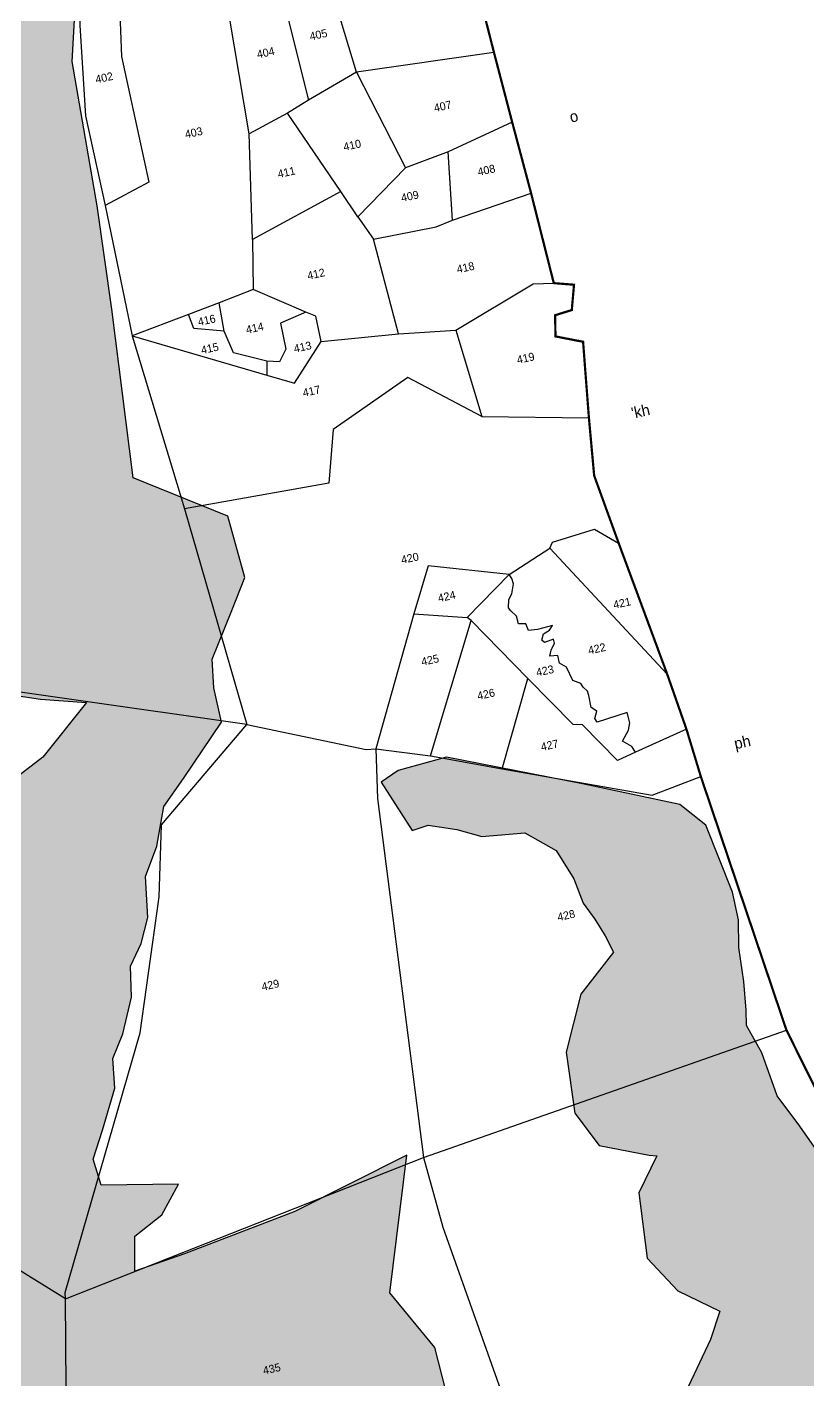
# Model space of a CAD drawing. Header units: metres. Extents: x 282146 to 284989, y 2016198 to 2020938.
# Drawn here: x 283283 to 284018, y 2017945 to 2019219 of the extents above; entities that cross this region are included whole.
import ezdxf
from ezdxf.enums import TextEntityAlignment as Align

# ---------------------------------------------------------------- set-up
doc = ezdxf.new("R2010")
doc.units = ezdxf.units.M
doc.header["$MEASUREMENT"] = 0
for name, color, linetype in [('POLY_HATCH', 12, 'Continuous'), ('POLY_PARCEL', 6, 'Continuous'), ('TEXT_MAPOUT', 7, 'Continuous'), ('TEXT_PARCEL', 7, 'Continuous'), ('V_BOUND_LINE', 7, 'Continuous')]:
    doc.layers.add(name, color=color, linetype=linetype)
doc.styles.add('TEXT_MAP', font='', dxfattribs={"height": 1.8})
doc.styles.get('TEXT_MAP').set_extended_font_data('Kruti Dev 050')
pattern_1 = [(12.37531, (282698.511, 2015839.8285), (3.7931513, 5.925559), [4.97495, -4.97495]), (102.37531, (282703.3703, 2015840.8947), (-5.925559, 3.7931513), [4.97495, -4.97495])]

# ---------------------------------------------------------------- blocks, each defined once
blk = doc.blocks.new('5647')
at = {"layer": 'POLY_HATCH'}
h = blk.add_hatch(dxfattribs=at)
h.set_pattern_fill('ZIGZAG', color=256, scale=39.799596, angle=12.3753, style=0)
h.set_pattern_definition(pattern_1)
h.paths.add_polyline_path([(283310.6, 2019450.3), (283319.3, 2019584.5), (283329.1, 2019626.8), (283330, 2019732.3), (283333.4, 2019767.5), (283086.1, 2019819.5), (283082.3, 2019785.2), (283034.5, 2019760.7), (283017.2, 2019754.7), (283020.3, 2019724.9), (282919.7, 2019634.8), (282869.4, 2019550.5), (282870.7, 2019480.2), (282893.6, 2019427.8), (282944.2, 2019374.5), (282925, 2019296.8), (283012.1, 2019205.3), (283080.3, 2019096.7), (283314, 2019111.7), (283297, 2019210.1)])
h = blk.add_hatch(dxfattribs=at)
h.set_pattern_fill('ZIGZAG', color=256, scale=39.799596, angle=12.3753, style=0)
h.set_pattern_definition(pattern_1)
h.paths.add_polyline_path([(283332.6, 2018988.3), (283319.4, 2019080.7), (283314, 2019111.7), (283080.3, 2019096.7), (283112.7, 2019045), (283119.5, 2018699.7), (283150.7, 2018656.9), (283268.8, 2018639.2), (283309.7, 2018636), (283270.6, 2018587.3), (283204.2, 2018536.1), (283151.8, 2018512.4), (283082.7, 2018508.2), (283075.9, 2018471.8), (283148.6, 2018470.3), (283220.2, 2018486), (283227.7, 2018495.5), (283180.9, 2018263.7), (283239.7, 2018237.5), (283217.1, 2018193.1), (283214.8, 2018178.6), (283319.7, 2018214.6), (283315.8, 2018227.4), (283324.2, 2018253.3), (283335, 2018290.8), (283333.2, 2018317.5), (283342.4, 2018339.5), (283350.2, 2018372.4), (283349.1, 2018400.2), (283358.8, 2018420.3), (283364.7, 2018443.7), (283362.6, 2018480.4), (283372.7, 2018507.6), (283379, 2018543.1), (283396.6, 2018568), (283430.6, 2018618.6), (283423.9, 2018649.2), (283422.3, 2018674.9), (283439.9, 2018718.4), (283451.4, 2018748), (283436.4, 2018802.9), (283351.6, 2018837.4)])
h = blk.add_hatch(dxfattribs=at)
h.set_pattern_fill('ZIGZAG', color=256, scale=39.799596, angle=12.3753, style=0)
h.set_pattern_definition(pattern_1)
h.paths.add_polyline_path([(283983.7, 2018170.1), (283971.8, 2018208.7), (283965.5, 2018232), (283948.1, 2018256.7), (283927.8, 2018283.8), (283914.2, 2018322.5), (283900.2, 2018346.9), (283900.1, 2018360.6), (283897.9, 2018386.3), (283893.5, 2018416.8), (283893.3, 2018441.4), (283887.9, 2018466.1), (283863.9, 2018526.3), (283840.6, 2018544.6), (283753.6, 2018563.3), (283631.8, 2018587.1), (283588.7, 2018575.2), (283573.6, 2018564.7), (283601.1, 2018521.5), (283615.6, 2018526.4), (283641.2, 2018522.4), (283663.6, 2018516), (283701.9, 2018519.5), (283730.1, 2018503.5), (283745.8, 2018478.1), (283754.2, 2018456.5), (283764.6, 2018442), (283773.8, 2018427.2), (283781.3, 2018412.6), (283752.2, 2018375), (283738.9, 2018323.1), (283746.7, 2018268.4), (283768.6, 2018239.5), (283813.2, 2018230.7), (283820.2, 2018230.1), (283804, 2018197.2), (283811.4, 2018138.7), (283838.9, 2018109.3), (283876.5, 2018091.1), (283868.2, 2018065.9), (283848.5, 2018024), (283849.4, 2017987), (283869.1, 2017960.1), (283927.6, 2017972.9), (283960.9, 2017977.2), (283953.6, 2017928.8), (283967.3, 2017893.3), (284005.9, 2017882.2), (283997.6, 2017826.9), (284002.4, 2017785.9), (284039, 2017739.3), (284045.2, 2017719.6), (284040.7, 2017663.4), (284058, 2017628.4), (284065.5, 2017621.6), (284108.4, 2017617.8), (284144.3, 2017609.3), (284208, 2017899.7), (284174.5, 2017941.2), (284149.3, 2017947.5), (284114.7, 2017964.5), (284086.3, 2017981.8), (284068.9, 2017995.7), (284063, 2018020.1), (284053.9, 2018063.9), (284038.4, 2018074.8), (284019, 2018090), (284008.9, 2018110.1), (284004.6, 2018132.1), (283999.1, 2018146.6)])
h = blk.add_hatch(dxfattribs=at)
h.set_pattern_fill('ZIGZAG', color=256, scale=39.799596, angle=12.3753, style=0)
h.set_pattern_definition(pattern_1)
h.paths.add_polyline_path([(283621.5, 2018058.7), (283581.2, 2018107.6), (283596.4, 2018230.7), (283496.1, 2018180.5), (283397.4, 2018142.5), (283352.9, 2018127.1), (283353.1, 2018158.2), (283377.1, 2018177.5), (283392, 2018205), (283323, 2018203.9), (283319.7, 2018214.6), (283214.8, 2018178.6), (283211.7, 2018159.5), (283172.4, 2018126.9), (283145.9, 2018054.9), (283111.9, 2018023.5), (283119.2, 2017964.6), (283147.9, 2017917.3), (283164.7, 2017853.4), (283228.7, 2017857.6), (283301.7, 2017852.5), (283366.8, 2017773.8), (283423.3, 2017773.5), (283508.7, 2017737.3), (283532.7, 2017738.9), (283598.6, 2017721), (283646.9, 2017693.5), (283678.6, 2017690.6), (283726.1, 2017660.2), (283748.3, 2017642.5), (283769.4, 2017642.9), (283849.3, 2017625.3), (283917.1, 2017612), (283911.5, 2017637.5), (283814.6, 2017693.7), (283722.8, 2017720), (283700.1, 2017753.1), (283660.5, 2017747.2), (283611.4, 2017771.7), (283559.6, 2017770.2), (283517.7, 2017787.7), (283455.1, 2017803.6), (283448.8, 2017864.2), (283500.8, 2017895.6), (283555.8, 2017889.4), (283608, 2017940.3), (283631.4, 2018020.1)])
for points in [[(283012.1, 2019205.3), (283112.7, 2019045), (283119.5, 2018699.7), (283150.7, 2018656.9), (283268.8, 2018639.2), (283309.7, 2018636), (283270.6, 2018587.3), (283204.2, 2018536.1), (283151.8, 2018512.4), (283082.7, 2018508.2), (283075.9, 2018471.8), (283148.6, 2018470.3), (283220.2, 2018486), (283227.7, 2018495.5), (283180.9, 2018263.7), (283239.7, 2018237.5), (283217.1, 2018193.1), (283211.7, 2018159.5), (283172.4, 2018126.9), (283145.9, 2018054.9), (283111.9, 2018023.5)], [(283631.4, 2018020.1), (283621.5, 2018058.7), (283581.2, 2018107.6), (283596.4, 2018230.7), (283496.1, 2018180.5), (283397.4, 2018142.5), (283352.9, 2018127.1), (283353.1, 2018158.2), (283377.1, 2018177.5), (283392, 2018205), (283323, 2018203.9), (283315.8, 2018227.4), (283324.2, 2018253.3), (283335, 2018290.8), (283333.2, 2018317.5), (283342.4, 2018339.5), (283350.2, 2018372.4), (283349.1, 2018400.2), (283358.8, 2018420.3), (283364.7, 2018443.7), (283362.6, 2018480.4), (283372.7, 2018507.6), (283379, 2018543.1), (283396.6, 2018568), (283430.6, 2018618.6), (283423.9, 2018649.2), (283422.3, 2018674.9), (283439.9, 2018718.4), (283451.4, 2018748), (283436.4, 2018802.9), (283351.6, 2018837.4), (283332.6, 2018988.3), (283319.4, 2019080.7), (283297, 2019210.1), (283310.6, 2019450.3)], [(283887.9, 2018466.1), (283863.9, 2018526.3), (283840.6, 2018544.6), (283753.6, 2018563.3), (283631.8, 2018587.1), (283588.7, 2018575.2), (283573.6, 2018564.7), (283601.1, 2018521.5), (283615.6, 2018526.4), (283641.2, 2018522.4), (283663.6, 2018516), (283701.9, 2018519.5), (283730.1, 2018503.5), (283745.8, 2018478.1), (283754.2, 2018456.5), (283764.6, 2018442), (283773.8, 2018427.2), (283781.3, 2018412.6), (283752.2, 2018375), (283738.9, 2018323.1), (283746.7, 2018268.4), (283768.6, 2018239.5), (283813.2, 2018230.7), (283820.2, 2018230.1), (283804, 2018197.2), (283811.4, 2018138.7), (283838.9, 2018109.3), (283876.5, 2018091.1), (283868.2, 2018065.9), (283848.5, 2018024)], [(284063, 2018020.1), (284053.9, 2018063.9), (284038.4, 2018074.8), (284019, 2018090), (284008.9, 2018110.1), (284004.6, 2018132.1), (283999.1, 2018146.6), (283983.7, 2018170.1), (283971.8, 2018208.7), (283965.5, 2018232), (283948.1, 2018256.7), (283927.8, 2018283.8), (283914.2, 2018322.5), (283900.2, 2018346.9), (283900.1, 2018360.6), (283897.9, 2018386.3), (283893.5, 2018416.8), (283893.3, 2018441.4), (283887.9, 2018466.1)]]:
    blk.add_lwpolyline(points, dxfattribs=at)
at = {"layer": 'POLY_PARCEL'}
for points in [[(283302.8, 2019303.6), (283303.9, 2019242.2), (283308.9, 2019161.3), (283326.5, 2019081)], [(283354.9, 2019295.3), (283337.9, 2019299.2), (283341.1, 2019214.6), (283365.7, 2019101.9), (283326.5, 2019081)], [(283455.4, 2019145.1), (283433, 2019278.3)], [(283482.5, 2019279.1), (283508.4, 2019175.4)], [(283551.4, 2019200.3), (283526.2, 2019284.5)], [(283674.5, 2019218), (283551.4, 2019200.3)], [(283551.4, 2019200.3), (283508.4, 2019175.4)], [(283551.4, 2019200.3), (283595.3, 2019114.7)], [(283508.4, 2019175.4), (283489.7, 2019163.7)], [(283489.7, 2019163.7), (283455.4, 2019145.1)], [(283537.5, 2019093.5), (283489.7, 2019163.7)], [(283690.8, 2019155.6), (283633.6, 2019129.1)], [(283458.3, 2019050.6), (283455.4, 2019145.1)], [(283633.6, 2019129.1), (283595.3, 2019114.7)], [(283637.4, 2019067.8), (283633.6, 2019129.1)], [(283595.3, 2019114.7), (283552.8, 2019071)], [(283537.5, 2019093.5), (283458.3, 2019050.6)], [(283552.8, 2019071), (283537.5, 2019093.5)], [(283637.4, 2019067.8), (283707.7, 2019092)], [(283326.5, 2019081), (283350.7, 2018964.3)], [(283552.8, 2019071), (283566.8, 2019050.8)], [(283566.8, 2019050.8), (283622.8, 2019062), (283637.4, 2019067.8)], [(283458.3, 2019050.6), (283458.9, 2019005.7)], [(283588.9, 2018966.2), (283566.8, 2019050.8)], [(283640.4, 2018969.4), (283709.5, 2019010.9), (283728, 2019011.5)], [(283458.9, 2019005.7), (283428.5, 2018994)], [(283506.2, 2018985.6), (283458.9, 2019005.7)], [(283428.5, 2018994), (283401.2, 2018983.6)], [(283433, 2018968.4), (283428.5, 2018994)], [(283401.2, 2018983.6), (283350.7, 2018964.3)], [(283433, 2018968.4), (283405.8, 2018970.8), (283401.2, 2018983.6)], [(283506.2, 2018985.6), (283483.5, 2018975.8), (283488.3, 2018952.4), (283482.6, 2018941.2), (283471.1, 2018941.6)], [(283519.7, 2018959.3), (283515.1, 2018982), (283506.2, 2018985.6)], [(283350.7, 2018964.3), (283471.2, 2018929.1)], [(283350.7, 2018964.3), (283397.5, 2018809.6)], [(283471.1, 2018941.6), (283441.3, 2018949.1), (283433, 2018968.4)], [(283519.7, 2018959.3), (283588.9, 2018966.2)], [(283588.9, 2018966.2), (283640.4, 2018969.4)], [(283640.4, 2018969.4), (283663.6, 2018892.2)], [(283471.2, 2018929.1), (283496.1, 2018922), (283519.7, 2018959.3)], [(283471.1, 2018941.6), (283471.2, 2018929.1)], [(283663.6, 2018892.2), (283597.4, 2018926.9), (283530.5, 2018880.4), (283526.6, 2018832.6), (283397.5, 2018809.6)], [(283663.6, 2018892.2), (283759.4, 2018891)], [(283397.5, 2018809.6), (283453.3, 2018616.3)], [(283724.5, 2018774.3), (283726.8, 2018779.6), (283764.4, 2018791.3), (283786, 2018778.8)], [(283688, 2018750.8), (283724.5, 2018774.3)], [(283724.5, 2018774.3), (283829.4, 2018661.5)], [(283688, 2018750.8), (283615.6, 2018758.5), (283602.8, 2018715.6), (283568.6, 2018594.5)], [(283653.9, 2018709.6), (283650.4, 2018712.3), (283688, 2018750.8)], [(283801, 2018591.5), (283797.8, 2018596.7), (283789.4, 2018601.3), (283794.9, 2018611.3), (283795.9, 2018618), (283793.6, 2018627.1), (283766.9, 2018618.5), (283764.8, 2018621.8), (283766.6, 2018628.4), (283761.3, 2018631.5), (283759.2, 2018642.3), (283758.1, 2018646.3), (283754.1, 2018649.9), (283752.3, 2018653), (283745.1, 2018655.7), (283739.2, 2018667.8), (283733.1, 2018671.3), (283731.6, 2018678.1), (283724.5, 2018677.4), (283725.7, 2018682.8), (283728.6, 2018689.1), (283727.8, 2018692.7), (283719.6, 2018689.8), (283717.3, 2018692), (283718.8, 2018697.4), (283724.2, 2018700.7), (283726.7, 2018705), (283713.3, 2018701.5), (283705.2, 2018700.5), (283702.9, 2018706.4), (283696.5, 2018706.4), (283694.6, 2018713.5), (283689.6, 2018718.2), (283687.4, 2018720.9), (283687.6, 2018728.2), (283690.3, 2018733.3), (283691.8, 2018742.2), (283690.5, 2018747), (283688, 2018750.8)], [(283602.8, 2018715.6), (283650.4, 2018712.3)], [(283617.5, 2018588.4), (283653.9, 2018709.6)], [(283704.7, 2018657.7), (283653.9, 2018709.6)], [(283453.3, 2018616.3), (283141.3, 2018660.8)], [(283681.8, 2018576.8), (283704.7, 2018657.7)], [(283801, 2018591.5), (283785, 2018584.2), (283753.7, 2018616.1), (283745.3, 2018616.4), (283704.7, 2018657.7)], [(283290.9, 2018102.3), (283290.7, 2018108), (283357.8, 2018340.3), (283374.7, 2018462.1), (283376.8, 2018526.7), (283453.3, 2018616.3)], [(283453.3, 2018616.3), (283560.1, 2018594), (283568.6, 2018594.5)], [(283846.6, 2018612.3), (283801, 2018591.5)], [(283568.6, 2018594.5), (283570.1, 2018550), (283611.2, 2018228.6)], [(283568.6, 2018594.5), (283617.5, 2018588.4)], [(283617.5, 2018588.4), (283681.8, 2018576.8)], [(283681.8, 2018576.8), (283816.1, 2018553.1), (283859.5, 2018569.8)], [(283611.2, 2018228.6), (283936.1, 2018342.7)], [(283290.9, 2018102.3), (283611.2, 2018228.6)], [(283611.2, 2018228.6), (283628.6, 2018166.3), (283712.5, 2017930.3)], [(283290.9, 2018102.3), (283123.6, 2018205.7)], [(283292.2, 2017943.6), (283290.9, 2018102.3)]]:
    blk.add_lwpolyline(points, dxfattribs=at)
at = {"layer": 'V_BOUND_LINE', "const_width": 1.99}
for points in [[(283654.8, 2019295.6), (283674.5, 2019218)], [(283674.5, 2019218), (283690.8, 2019155.6)], [(283690.8, 2019155.6), (283707.7, 2019092)], [(283707.7, 2019092), (283728, 2019011.5)], [(283728, 2019011.5), (283746.1, 2019010.1), (283744.1, 2018987.4), (283729.2, 2018982.8), (283729.5, 2018963.8), (283754.2, 2018959), (283759.4, 2018891)], [(283759.4, 2018891), (283764.1, 2018839.2), (283786, 2018778.8)], [(283786, 2018778.8), (283829.4, 2018661.5)], [(283829.4, 2018661.5), (283846.6, 2018612.3)], [(283846.6, 2018612.3), (283859.5, 2018569.8)], [(283859.5, 2018569.8), (283936.1, 2018342.7)], [(283936.1, 2018342.7), (284074.3, 2018064.6), (284239.4, 2017862), (284421.1, 2017735.2), (284680.5, 2017448.3), (284684.8, 2017438.8), (284845, 2017192.7), (284761.2, 2017002.2), (284616.1, 2016664.5)]]:
    blk.add_lwpolyline(points, dxfattribs=at)
at = {"layer": 'TEXT_MAPOUT', "style": 'TEXT_MAP'}
for s, p in [('o', (283743.4, 2019155.2)), ("'kh", (283798.6, 2018890.1)), ('ph', (283890.5, 2018594.1))]:
    blk.add_text(s, height=9.95, rotation=12.3753, dxfattribs=at).set_placement(p)
at = {"layer": 'TEXT_PARCEL', "style": 'TEXT_MAP'}
for s, p in [('405', (283517.4, 2019234)), ('404', (283470.2, 2019217.9)), ('402', (283325.7, 2019195.5)), ('407', (283628.6, 2019169.9)), ('403', (283405.8, 2019146.3)), ('410', (283547.6, 2019135.1)), ('411', (283488.8, 2019110.8)), ('408', (283667.7, 2019112.7)), ('409', (283599.2, 2019089.4)), ('412', (283515.3, 2019019.8)), ('418', (283649, 2019025.5)), ('416', (283417.4, 2018978.4)), ('414', (283460.4, 2018971.4)), ('415', (283420.2, 2018953.1)), ('413', (283503.2, 2018954.4)), ('419', (283702.8, 2018944.4)), ('417', (283511.2, 2018914.9)), ('420', (283599.2, 2018765.3)), ('424', (283632.1, 2018731.1)), ('421', (283789, 2018725.1)), ('422', (283766.5, 2018684.3)), ('425', (283617.2, 2018674.1)), ('423', (283720, 2018664.5)), ('426', (283667.3, 2018643.5)), ('427', (283724.2, 2018597.9)), ('428', (283739, 2018445.5)), ('429', (283474.3, 2018383.2)), ('435', (283475.5, 2018039.6))]:
    blk.add_text(s, height=7.16, rotation=12.3753, dxfattribs=at).set_placement(p, align=Align.MIDDLE)

msp = doc.modelspace()

# ---------------------------------------------------------------- block references
at = {"xscale": 1.051453222781844, "yscale": 1.051453222781844, "zscale": 1.051453222781844, "rotation": 0.007350067816667833}
msp.add_blockref('5647', (-14275.7, -103956.9), dxfattribs=at)

doc.saveas('drawing.dxf')
